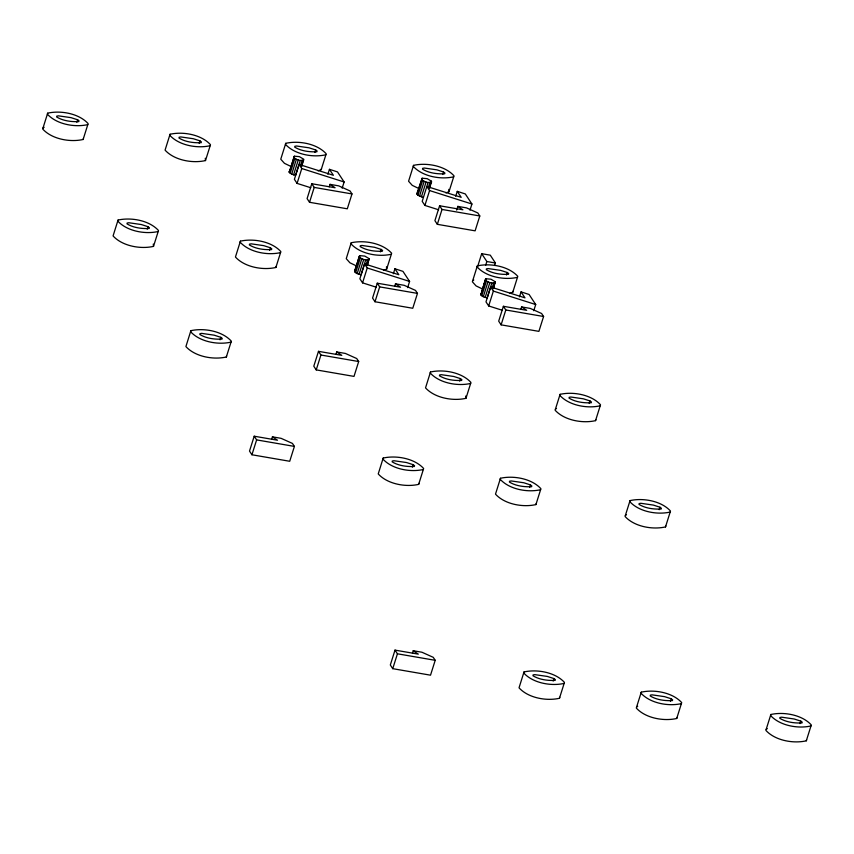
<?xml version="1.0" encoding="UTF-8"?>
<svg xmlns="http://www.w3.org/2000/svg" width="854" height="854" viewBox="0 0 854 854"><rect width="100%" height="100%" fill="white"/><g stroke="black" fill="none" stroke-linecap="round" stroke-linejoin="round"><path stroke-width="1.28" d="M42.999 128.025L42.7 129.039C51.934 139.202 70.06 142.479 83.126 139.48L88.122 123.595C78.867 113.422 60.751 110.241 47.685 113.155L42.999 128.025L44.12 127.278M47.685 113.155L47.386 114.169C56.62 124.332 74.746 127.609 87.813 124.609M118.055 220.054L117.767 221.079C127 231.231 145.127 234.508 158.193 231.509L158.492 230.495C149.237 220.321 131.121 217.151 118.055 220.054L113.07 235.939C122.314 246.101 140.44 249.379 153.506 246.379L158.193 231.509M170.053 134.249L169.754 135.263C178.988 145.426 197.114 148.703 210.18 145.703L210.49 144.689C201.234 134.516 183.119 131.335 170.053 134.249L165.068 150.133C174.301 160.296 192.428 163.573 205.494 160.573L210.18 145.703M190.88 330.679L190.581 331.704C199.825 341.867 217.951 345.133 231.018 342.134L231.317 341.12C222.061 330.957 203.946 327.776 190.88 330.679L185.894 346.575C195.139 356.726 213.265 360.004 226.331 357.004L231.018 342.134M240.422 241.148L240.123 242.162C249.368 252.325 267.494 255.602 280.56 252.603L280.859 251.588C271.604 241.415 253.489 238.245 240.422 241.148L235.437 257.033C244.682 267.195 262.808 270.472 275.874 267.473L280.56 252.603M285.748 143.312L285.449 144.337C294.694 154.499 312.82 157.776 325.886 154.777L326.185 153.763C316.93 143.589 298.815 140.408 285.748 143.312L280.763 159.207L284.446 163.327L290.104 166.05M351.218 242.771L350.93 243.796C360.164 253.958 378.29 257.235 391.356 254.236L391.666 253.222C382.4 243.048 364.284 239.867 351.218 242.771L346.244 258.666L349.916 262.786L355.584 265.498M413.56 165.345L413.261 166.37C422.506 176.532 440.632 179.81 453.698 176.81L453.997 175.796C444.742 165.623 426.626 162.441 413.56 165.345L408.575 181.24L412.258 185.361L417.916 188.072M383.2 458.043L382.912 459.068C392.146 469.23 410.272 472.497 423.338 469.497L423.648 468.483C414.382 458.32 396.267 455.139 383.2 458.043L378.226 473.938C387.46 484.09 405.586 487.367 418.652 484.367L423.338 469.497M430.512 371.992L430.213 373.006C439.458 383.168 457.584 386.446 470.65 383.446L470.949 382.432C461.694 372.259 443.578 369.077 430.512 371.992L425.527 387.876C434.771 398.039 452.898 401.316 465.964 398.316L470.65 383.446M509.699 293.434L512.795 292.207L517.791 276.322C508.525 266.149 490.409 262.968 477.343 265.882L472.358 281.767L476.041 285.887L481.699 288.609M477.343 265.882L477.055 266.896C486.289 277.059 504.415 280.336 517.481 277.337M500.476 478.261L500.177 479.275C509.411 489.438 527.537 492.715 540.603 489.716L540.913 488.701C531.647 478.528 513.532 475.347 500.476 478.261L495.491 494.146C504.725 504.308 522.851 507.586 535.917 504.586L540.603 489.716M555.41 409.194L555.111 410.219C564.345 420.371 582.471 423.648 595.537 420.648L600.533 404.764C591.278 394.601 573.162 391.42 560.096 394.324L555.41 409.194L556.53 408.447M560.096 394.324L559.797 395.349C569.042 405.511 587.168 408.778 600.223 405.789M524.014 671.938L523.716 672.963C532.949 683.125 551.076 686.402 564.142 683.403L564.451 682.389C555.196 672.215 537.081 669.034 524.014 671.938L519.029 687.833C528.263 697.996 546.389 701.273 559.455 698.273L564.142 683.403M625.363 515.464L625.064 516.489C634.308 526.651 652.435 529.918 665.501 526.918L670.497 511.034C661.231 500.871 643.115 497.69 630.049 500.593L625.363 515.464L626.484 514.716M630.049 500.593L629.761 501.618C638.995 511.781 657.121 515.047 670.187 512.058M636.593 707.027L636.294 708.051C645.528 718.203 663.654 721.481 676.72 718.481L681.716 702.596C672.461 692.434 654.345 689.253 641.279 692.156L636.593 707.027L637.714 706.279M641.279 692.156L640.98 693.181C650.225 703.333 668.351 706.61 681.417 703.611M766.177 729.359L765.878 730.384C775.112 740.546 793.238 743.823 806.304 740.824L811.3 724.939C802.045 714.766 783.929 711.585 770.863 714.488L766.177 729.359L767.298 728.622M770.863 714.488L770.564 715.513C779.798 725.676 797.924 728.953 810.99 725.953M83.126 139.48L83.436 138.465M153.506 246.379L153.293 244.084M205.494 160.573L205.28 158.278M226.331 357.004L226.63 355.99M275.874 267.473L276.173 266.459M318.104 170.875L321.2 169.647L321.499 168.633M383.574 270.323L386.67 269.106L386.456 266.8M445.905 192.897L449.001 191.68L448.788 189.374M418.652 484.367L418.962 483.353M465.964 398.316L465.74 396.021M512.795 292.207L513.094 291.193M535.917 504.586L536.227 503.572M595.537 420.648L595.846 419.634M559.455 698.273L559.765 697.259M665.501 526.918L665.8 525.904M676.72 718.481L677.03 717.467M806.304 740.824L806.614 739.81M76.839 122.261L77.618 119.784L70.999 117.649L58.446 115.845L56.748 116.144L56.663 116.977C63.057 120.905 71.384 121.951 78.814 121.599L79.027 120.83L77.618 119.784M147.208 229.171L147.988 226.684L141.369 224.549L128.826 222.745L127.118 223.054L127.032 223.876C133.427 227.815 141.764 228.851 149.183 228.498L149.397 227.73L147.988 226.684M199.206 143.355L199.985 140.878L193.367 138.743L180.813 136.939L179.116 137.238L179.02 138.07C185.425 141.999 193.751 143.045 201.181 142.693L201.395 141.924L199.985 140.878M220.033 339.796L220.812 337.319L214.194 335.174L201.64 333.37L199.943 333.679L199.857 334.501C206.252 338.44 214.578 339.476 222.008 339.123L222.221 338.365L220.812 337.319M303.853 159.965L300.245 160.509L295.559 175.38L291.684 174.163L289.26 172.391L294.342 156.197L299.348 156.634L303.661 159.186L301.9 166.156M289.26 172.391L294.342 156.197M290.168 173.277L294.854 158.406L293.744 156.72M291.684 174.163L296.381 159.292L294.854 158.406M269.576 250.265L270.355 247.777L263.737 245.642L251.183 243.838L249.485 244.148L249.4 244.97C255.794 248.909 264.121 249.944 271.551 249.592L271.764 248.824L270.355 247.777M293.573 174.899L298.259 160.029L296.381 159.292M327.872 174.269L329.441 169.316L333.37 175.283L299.092 164.448L294.395 179.319L297.085 183.397L310.781 187.741M300.448 165.633L302.017 160.68M301.313 166.669L303.266 160.435M297.085 183.397L301.772 168.526L299.092 164.448M314.902 152.428L315.681 149.952L309.063 147.817L296.509 146.002L294.811 146.312L294.726 147.144C301.12 151.073 309.447 152.119 316.877 151.766L317.09 150.998L315.681 149.952M330.018 184.357L335.078 187.752L311.785 183.738L307.098 198.608L309.522 202.291L347.3 208.803L351.987 193.933L350.023 190.944L338.696 185.862L330.018 184.357L329.238 186.845M309.522 202.291L314.208 187.421L311.785 183.738M321.2 169.647L325.886 154.777M272.437 436.842L277.486 440.226L254.204 436.213L249.507 451.083L251.93 454.766L289.719 461.277L294.406 446.407L292.442 443.429L281.105 438.337L272.437 436.842L271.647 439.319M251.93 454.766L256.627 439.895L254.204 436.213M342.166 188.168L344.119 181.977L337.49 171.91L329.441 169.316M336.722 351.955L341.781 355.349L318.489 351.336L313.792 366.206L316.226 369.889L354.004 376.4L358.691 361.53L356.726 358.541L345.4 353.449L336.722 351.955L335.932 354.431M316.226 369.889L320.912 355.018L318.489 351.336M369.323 259.413L365.715 259.968L361.028 274.839L357.164 273.611L354.73 271.85L359.812 255.645L364.818 256.093L369.131 258.645L367.369 265.615M359.812 255.645L354.527 271.049M354.73 271.85L359.214 256.179M355.638 272.736L360.324 257.865L359.427 256.979M357.164 273.611L361.85 258.741L360.324 257.865M359.043 274.358L363.729 259.488L361.85 258.741M393.352 273.728L394.911 268.775L398.839 274.742L364.562 263.907L359.876 278.778L362.555 282.855L376.251 287.2M365.928 265.092L367.487 260.139M367.167 264.889L369.131 258.645M362.555 282.855L367.241 267.985L364.562 263.907M380.372 251.887L381.162 249.411L374.543 247.276L361.989 245.461L360.281 245.771L360.196 246.603C366.601 250.532 374.927 251.578 382.346 251.225L382.571 250.457L381.162 249.411M395.487 283.816L400.547 287.211L377.254 283.197L372.568 298.067L374.991 301.75L412.77 308.262L417.467 293.392L415.503 290.403L404.166 285.311L395.487 283.816L394.708 286.293M374.991 301.75L379.678 286.88L377.254 283.197M386.67 269.106L391.356 254.236M423.36 197.413L417.969 195.31L416.859 193.623L422.154 178.219L427.16 178.667L431.473 181.219L429.711 188.19M417.072 194.413L422.154 178.219M417.969 195.31L422.666 180.44L421.545 178.753M419.495 196.185L424.182 181.315L422.666 180.44M421.385 196.932L426.071 182.062L424.182 181.315M431.665 181.987L428.057 182.542L422.207 201.352L424.897 205.43L438.593 209.774M428.26 187.666L429.818 182.713M429.114 188.702L431.473 181.219M424.897 205.43L429.583 190.559L426.893 186.482L461.181 197.317L457.253 191.349L455.684 196.303M442.714 174.462L443.493 171.985L436.874 169.839L424.321 168.035L422.623 168.345L422.538 169.177C428.932 173.106 437.259 174.152 444.688 173.8L444.902 173.031L443.493 171.985M407.636 287.627L409.589 281.436L402.96 271.369L394.911 268.775M457.829 206.39L462.889 209.785L439.596 205.771L434.91 220.642L437.333 224.324L475.112 230.836L479.799 215.966L477.834 212.977L466.508 207.885L457.829 206.39L456.655 210.105M437.333 224.324L442.02 209.454L439.596 205.771M449.001 191.68L453.698 176.81M469.978 210.201L471.931 204.01L465.302 193.943L457.253 191.349M412.354 467.159L413.144 464.683L406.525 462.537L393.972 460.733L392.274 461.043L392.178 461.865C398.583 465.804 406.91 466.839 414.329 466.487L414.553 465.729L413.144 464.683M477.397 267.313L481.688 253.681L490.271 255.165L495.416 262.989L494.637 265.466M485.67 265.231L486.844 261.516L481.688 253.681M495.448 282.525L491.84 283.069L487.154 297.939L483.289 296.722L480.855 294.95L485.937 278.756L490.943 279.194L495.256 281.756L493.495 288.716M481.635 292.378L485.937 278.756M480.855 294.95L485.339 279.279M481.763 295.836L486.449 280.966L485.542 280.08M483.289 296.722L487.976 281.852L486.449 280.966M485.168 297.459L489.854 282.589L487.976 281.852M459.665 381.097L460.445 378.621L453.826 376.486L441.272 374.682L439.575 374.981L439.49 375.813C445.884 379.742 454.211 380.788 461.64 380.436L461.854 379.667L460.445 378.621M519.467 296.829L521.036 291.876L524.964 297.843L490.687 287.008L485.99 301.878L488.68 305.956L502.376 310.301M492.043 288.193L493.612 283.24M493.292 287.99L495.256 281.756M488.68 305.956L493.366 291.086L490.687 287.008M506.497 274.988L507.276 272.511L500.657 270.376L488.114 268.572L486.406 268.871L486.321 269.704C492.715 273.632 501.052 274.678 508.472 274.326L508.685 273.558L507.276 272.511M413.24 650.737L418.3 654.132L395.007 650.118L390.321 664.988L392.744 668.671L430.523 675.183L435.209 660.313L433.245 657.324L421.919 652.232L413.24 650.737L412.461 653.214M521.613 306.917L526.672 310.312L503.38 306.298L498.693 321.168L501.117 324.851L538.895 331.363L543.592 316.492L541.617 313.503L530.291 308.422L521.613 306.917L520.833 309.404M392.744 668.671L397.43 653.801L395.007 650.118M501.117 324.851L505.803 309.981L503.38 306.298M533.761 310.728L535.714 304.536L529.085 294.47L521.036 291.876M529.619 487.367L530.409 484.891L523.79 482.756L511.236 480.951L509.539 481.25L509.443 482.083C515.848 486.011 524.175 487.058 531.604 486.705L531.818 485.937L530.409 484.891M589.249 403.44L590.029 400.964L583.41 398.818L570.856 397.014L569.159 397.323L569.074 398.145C575.468 402.085 583.794 403.12 591.224 402.768L591.438 402.01L590.029 400.964M553.168 681.054L553.947 678.578L547.329 676.432L534.775 674.628L533.077 674.938L532.992 675.77C539.386 679.699 547.713 680.745 555.143 680.392L555.356 679.624L553.947 678.578M659.203 509.71L659.982 507.233L653.374 505.088L640.82 503.284L639.112 503.593L639.027 504.415C645.421 508.354 653.758 509.39 661.177 509.037L661.391 508.279L659.982 507.233M670.433 701.273L671.212 698.785L664.593 696.65L652.04 694.846L650.342 695.156L650.257 695.978C656.651 699.917 664.978 700.953 672.408 700.6L672.621 699.842L671.212 698.785M800.017 723.605L800.796 721.128L794.177 718.993L781.623 717.179L779.926 717.488L779.83 718.321C786.235 722.249 794.562 723.295 801.991 722.943L802.205 722.174L800.796 721.128M289.047 171.59L289.655 171.056M416.859 193.623L417.457 193.089M480.653 294.15L481.25 293.616M472.657 280.742L473.778 280.005M314.208 187.421L351.987 193.933M442.02 209.454L479.799 215.966M486.844 261.516L495.416 262.989M379.678 286.88L417.467 293.392M505.803 309.981L543.592 316.492M320.912 355.018L358.691 361.53M256.627 439.895L294.406 446.407M397.43 653.801L435.209 660.313M426.071 182.062L428.057 182.542M298.259 160.029L300.245 160.509M489.854 282.589L491.84 283.069M363.729 259.488L365.715 259.968M429.583 190.559L471.931 204.01M301.772 168.526L344.119 181.977M493.366 291.086L535.714 304.536M367.241 267.985L409.589 281.436"/></g></svg>
